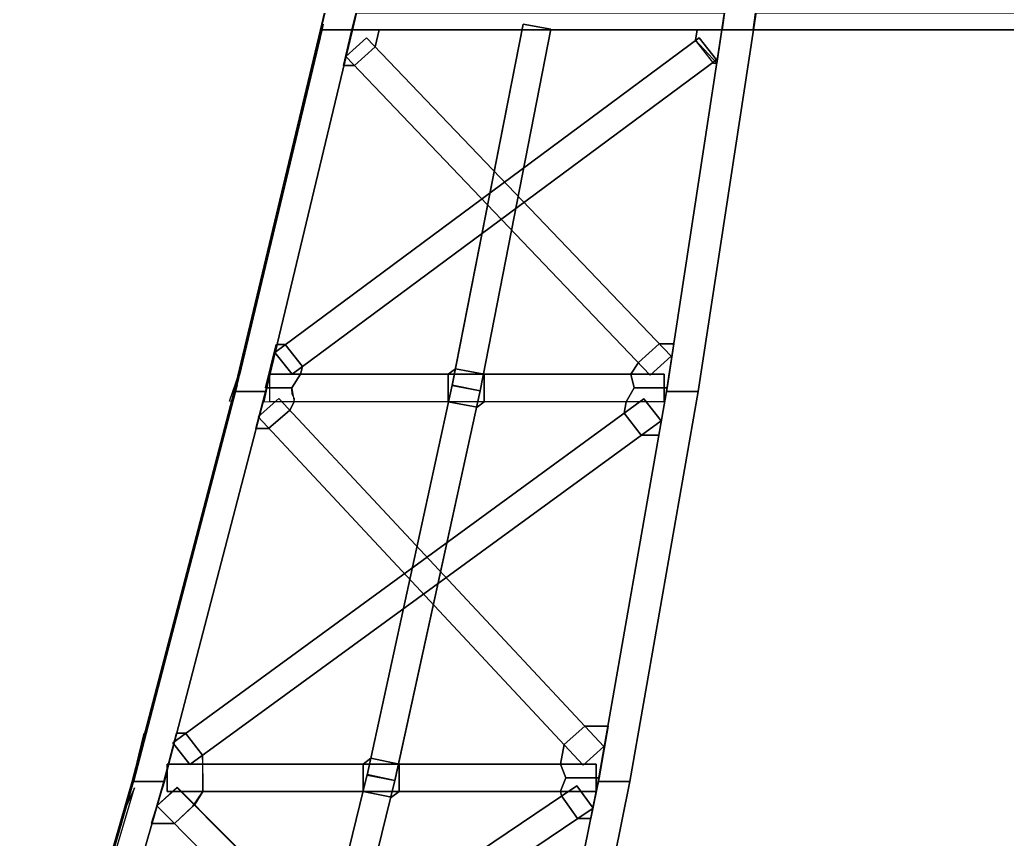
# Model space of a CAD drawing. Extents: x -24 to 24, y 14 to 139.
# Drawn here: x -11.06 to -0.09, y 43.81 to 52.91 of the extents above; entities that cross this region are included whole.
import ezdxf

# ---------------------------------------------------------------- set-up
doc = ezdxf.new("R2010")
doc.units = 0

msp = doc.modelspace()

# ---------------------------------------------------------------- linework, layer by layer
at = {"layer": 'sssss', "color": 253}
for points in [[(-7.716, 52.795, -7.371), (-7.716, 52.795, -7.068), (-7.761, 52.609, -7.112), (-7.811, 52.4, -7.343), (-7.811, 52.4, -7.465)], [(-7.811, 52.4, 7.343), (-7.761, 52.609, 7.112), (-7.716, 52.795, 7.068), (-7.716, 52.795, 7.372), (-7.811, 52.4, 7.466)], [(-7.805, 52.424, -3.351), (-7.743, 52.681, -3.553), (-7.716, 52.795, -3.536), (-7.716, 52.796, -3.262), (-7.805, 52.424, -3.319)], [(-7.343, 52.4, -7.811), (-7.112, 52.609, -7.761), (-7.068, 52.795, -7.716), (-7.372, 52.795, -7.716), (-7.466, 52.4, -7.811)], [(-7.371, 52.795, 7.716), (-7.068, 52.795, 7.716), (-7.112, 52.609, 7.761), (-7.343, 52.4, 7.811), (-7.465, 52.4, 7.811)], [(-3.351, 52.424, 7.805), (-3.553, 52.681, 7.743), (-3.536, 52.795, 7.716), (-3.262, 52.796, 7.716), (-3.319, 52.424, 7.805)], [(-8.631, 48.972, -4.271), (-8.6, 49.101, -4.187), (-8.55, 49.31, -3.956), (-8.55, 49.31, -3.796), (-8.667, 48.819, -3.87), (-8.667, 48.819, -4.237)], [(-8.667, 48.819, 3.869), (-8.55, 49.31, 3.794), (-8.55, 49.31, 3.956), (-8.6, 49.102, 4.187), (-8.631, 48.972, 4.271), (-8.667, 48.819, 4.237)], [(-8.552, 49.302, -8.215), (-8.552, 49.302, -8.112), (-8.61, 49.058, -7.921), (-8.631, 48.972, -7.942), (-8.667, 48.819, -8.038), (-8.667, 48.819, -8.331)], [(-8.667, 48.819, 8.038), (-8.631, 48.972, 7.942), (-8.61, 49.058, 7.921), (-8.552, 49.302, 8.112), (-8.552, 49.302, 8.203), (-8.667, 48.819, 8.319)], [(-8.215, 49.302, 8.552), (-8.112, 49.302, 8.552), (-7.921, 49.058, 8.61), (-7.942, 48.972, 8.631), (-8.038, 48.819, 8.667), (-8.331, 48.819, 8.667)], [(-8.038, 48.819, -8.667), (-7.942, 48.972, -8.631), (-7.921, 49.058, -8.61), (-8.112, 49.302, -8.552), (-8.203, 49.302, -8.552), (-8.319, 48.819, -8.667)], [(-3.869, 48.819, -8.667), (-3.794, 49.31, -8.55), (-3.956, 49.31, -8.55), (-4.187, 49.101, -8.6), (-4.271, 48.972, -8.631), (-4.237, 48.819, -8.667)], [(-4.271, 48.972, 8.631), (-4.187, 49.102, 8.6), (-3.956, 49.31, 8.55), (-3.796, 49.31, 8.55), (-3.87, 48.819, 8.667), (-4.237, 48.819, 8.667)], [(-8.629, 48.971, -6.301), (-8.615, 49.03, -6.221), (-8.629, 48.971, -5.903), (-8.703, 48.665, -5.903), (-8.717, 48.606, -5.981), (-8.703, 48.665, -6.301)], [(-8.717, 48.606, 5.981), (-8.703, 48.665, 5.903), (-8.629, 48.971, 5.903), (-8.615, 49.03, 6.221), (-8.629, 48.971, 6.301), (-8.703, 48.665, 6.301)], [(-5.981, 48.606, -8.717), (-5.903, 48.665, -8.703), (-5.903, 48.971, -8.629), (-6.221, 49.03, -8.615), (-6.301, 48.971, -8.629), (-6.301, 48.665, -8.703)], [(-6.301, 48.971, 8.629), (-6.221, 49.03, 8.615), (-5.903, 48.971, 8.629), (-5.903, 48.665, 8.703), (-5.981, 48.606, 8.717), (-6.301, 48.665, 8.703)], [(-8.667, 48.819, -3.869), (-8.804, 48.294, -3.96), (-8.804, 48.294, -4.157), (-8.74, 48.538, -4.347), (-8.707, 48.666, -4.325), (-8.667, 48.819, -4.237)], [(-8.707, 48.666, 4.325), (-8.74, 48.538, 4.347), (-8.804, 48.294, 4.157), (-8.804, 48.294, 3.957), (-8.667, 48.819, 3.865), (-8.667, 48.819, 4.237)], [(-8.667, 48.819, -8.038), (-8.669, 48.812, -8.04), (-8.708, 48.666, -8.015), (-8.733, 48.574, -8.063), (-8.787, 48.37, -8.297), (-8.787, 48.37, -8.438), (-8.667, 48.819, -8.321)], [(-8.787, 48.37, 8.436), (-8.787, 48.37, 8.297), (-8.733, 48.574, 8.063), (-8.708, 48.666, 8.015), (-8.7, 48.697, 8.008), (-8.685, 48.751, 8.035), (-8.669, 48.812, 8.04), (-8.667, 48.819, 8.038), (-8.667, 48.819, 8.318)], [(-8.038, 48.819, 8.667), (-8.04, 48.812, 8.669), (-8.015, 48.666, 8.708), (-8.063, 48.574, 8.733), (-8.297, 48.37, 8.787), (-8.438, 48.37, 8.787), (-8.321, 48.819, 8.667)], [(-8.436, 48.37, -8.787), (-8.297, 48.37, -8.787), (-8.063, 48.574, -8.733), (-8.015, 48.666, -8.708), (-8.008, 48.697, -8.7), (-8.035, 48.751, -8.685), (-8.04, 48.812, -8.669), (-8.038, 48.819, -8.667), (-8.318, 48.819, -8.667)], [(-4.325, 48.666, -8.707), (-4.347, 48.538, -8.74), (-4.157, 48.294, -8.804), (-3.957, 48.294, -8.804), (-3.865, 48.819, -8.667), (-4.237, 48.819, -8.667)], [(-3.869, 48.819, 8.667), (-3.96, 48.294, 8.804), (-4.157, 48.294, 8.804), (-4.347, 48.538, 8.74), (-4.325, 48.666, 8.707), (-4.237, 48.819, 8.667)], [(-9.758, 44.643, -5.053), (-9.701, 44.86, -5.015), (-9.648, 45.064, -4.782), (-9.648, 45.064, -4.526), (-9.798, 44.491, -4.626), (-9.798, 44.491, -4.994)], [(-9.798, 44.491, 4.624), (-9.648, 45.064, 4.523), (-9.648, 45.064, 4.782), (-9.701, 44.86, 5.015), (-9.758, 44.643, 5.053), (-9.798, 44.491, 4.994)], [(-4.624, 44.491, -9.798), (-4.523, 45.064, -9.648), (-4.782, 45.064, -9.648), (-5.015, 44.86, -9.701), (-5.053, 44.643, -9.758), (-4.994, 44.491, -9.798)], [(-5.053, 44.643, 9.758), (-5.015, 44.86, 9.701), (-4.782, 45.064, 9.648), (-4.526, 45.064, 9.648), (-4.626, 44.491, 9.798), (-4.994, 44.491, 9.798)], [(-9.681, 44.987, 9.323), (-9.81, 44.449, 9.455), (-9.943, 43.984, 9.604), (-9.943, 43.984, 9.343), (-9.888, 44.174, 9.14), (-9.841, 44.338, 9.029), (-9.763, 44.643, 9.029), (-9.74, 44.74, 9.033), (-9.681, 44.987, 9.221)], [(-9.74, 44.74, -9.033), (-9.841, 44.338, -9.029), (-9.882, 44.195, -9.118), (-9.943, 43.984, -9.343), (-9.943, 43.984, -9.593), (-9.81, 44.449, -9.462), (-9.681, 44.986, -9.321), (-9.681, 44.986, -9.221)], [(-9.323, 44.986, -9.681), (-9.455, 44.449, -9.81), (-9.604, 43.984, -9.943), (-9.343, 43.984, -9.943), (-9.14, 44.174, -9.888), (-9.029, 44.338, -9.841), (-9.029, 44.643, -9.763), (-9.033, 44.74, -9.74), (-9.221, 44.986, -9.681)], [(-9.033, 44.74, 9.74), (-9.029, 44.338, 9.841), (-9.118, 44.195, 9.882), (-9.343, 43.984, 9.943), (-9.593, 43.984, 9.943), (-9.462, 44.449, 9.81), (-9.321, 44.987, 9.681), (-9.221, 44.987, 9.681)], [(-9.757, 44.643, -7.246), (-9.74, 44.708, -7.162), (-9.757, 44.643, -6.848), (-9.837, 44.339, -6.848), (-9.854, 44.274, -6.932), (-9.837, 44.339, -7.246)], [(-9.854, 44.274, 6.932), (-9.837, 44.339, 6.848), (-9.757, 44.643, 6.848), (-9.74, 44.708, 7.162), (-9.757, 44.643, 7.246), (-9.837, 44.339, 7.246)], [(-6.932, 44.274, -9.854), (-6.848, 44.339, -9.837), (-6.848, 44.643, -9.757), (-7.162, 44.708, -9.74), (-7.246, 44.643, -9.757), (-7.246, 44.339, -9.837)], [(-7.246, 44.643, 9.757), (-7.162, 44.708, 9.74), (-6.848, 44.643, 9.757), (-6.848, 44.339, 9.837), (-6.932, 44.274, 9.854), (-7.246, 44.339, 9.837)], [(-9.798, 44.491, -4.624), (-9.928, 44.039, -4.717), (-9.928, 44.039, -4.865), (-9.856, 44.289, -5.043), (-9.841, 44.34, -5.053), (-9.798, 44.491, -4.994)], [(-9.841, 44.34, 5.053), (-9.856, 44.289, 5.043), (-9.928, 44.039, 4.865), (-9.928, 44.039, 4.716), (-9.798, 44.491, 4.623), (-9.798, 44.491, 4.994)], [(-5.053, 44.34, -9.841), (-5.043, 44.289, -9.856), (-4.865, 44.039, -9.928), (-4.716, 44.039, -9.928), (-4.623, 44.491, -9.798), (-4.994, 44.491, -9.798)], [(-4.624, 44.491, 9.798), (-4.717, 44.039, 9.928), (-4.865, 44.039, 9.928), (-5.043, 44.289, 9.856), (-5.053, 44.34, 9.841), (-4.994, 44.491, 9.798)]]:
    msp.add_polyline3d(points, close=True, dxfattribs=at)
for points in [[(-6.796, 56.732, -2.326), (-7.72, 52.795, -2.91), (-7.72, 52.795, -3.263), (-6.796, 56.732, -2.679)], [(-6.443, 56.732, -2.326), (-7.367, 52.795, -2.91), (-7.72, 52.795, -2.91), (-6.796, 56.732, -2.326)], [(-6.796, 56.732, -2.679), (-7.72, 52.795, -3.263), (-7.367, 52.795, -3.263), (-6.443, 56.732, -2.679)], [(-7.367, 52.795, -7.367), (-7.72, 52.795, -7.367), (-6.796, 56.732, -6.443), (-6.443, 56.732, -6.443)], [(-7.72, 52.795, -7.72), (-7.367, 52.795, -7.72), (-6.443, 56.732, -6.796), (-6.796, 56.732, -6.796)], [(-7.72, 52.795, -7.367), (-7.72, 52.795, -7.72), (-6.796, 56.732, -6.796), (-6.796, 56.732, -6.443)], [(-7.72, 52.795, 3.263), (-7.72, 52.795, 2.91), (-6.796, 56.732, 2.326), (-6.796, 56.732, 2.679)], [(-7.72, 52.795, 2.91), (-7.367, 52.795, 2.91), (-6.443, 56.732, 2.326), (-6.796, 56.732, 2.326)], [(-7.367, 52.795, 3.263), (-7.72, 52.795, 3.263), (-6.796, 56.732, 2.679), (-6.443, 56.732, 2.679)], [(-7.72, 52.795, 7.367), (-7.367, 52.795, 7.367), (-6.443, 56.732, 6.443), (-6.796, 56.732, 6.443)], [(-7.72, 52.795, 7.72), (-7.72, 52.795, 7.367), (-6.796, 56.732, 6.443), (-6.796, 56.732, 6.796)], [(-7.367, 52.795, 7.72), (-7.72, 52.795, 7.72), (-6.796, 56.732, 6.796), (-6.443, 56.732, 6.796)], [(-6.443, 56.732, -2.679), (-7.367, 52.795, -3.263), (-7.367, 52.795, -2.91), (-6.443, 56.732, -2.326)], [(-7.367, 52.795, -7.72), (-7.367, 52.795, -7.367), (-6.443, 56.732, -6.443), (-6.443, 56.732, -6.796)], [(-7.367, 52.795, 2.91), (-7.367, 52.795, 3.263), (-6.443, 56.732, 2.679), (-6.443, 56.732, 2.326)], [(-7.367, 52.795, 7.367), (-7.367, 52.795, 7.72), (-6.443, 56.732, 6.796), (-6.443, 56.732, 6.443)], [(-3.263, 52.795, -7.72), (-2.91, 52.795, -7.72), (-2.326, 56.732, -6.796), (-2.679, 56.732, -6.796)], [(-3.263, 52.795, -7.367), (-3.263, 52.795, -7.72), (-2.679, 56.732, -6.796), (-2.679, 56.732, -6.443)], [(-2.91, 52.795, -7.367), (-3.263, 52.795, -7.367), (-2.679, 56.732, -6.443), (-2.326, 56.732, -6.443)], [(-2.326, 56.732, 6.796), (-2.91, 52.795, 7.72), (-3.263, 52.795, 7.72), (-2.679, 56.732, 6.796)], [(-2.679, 56.732, 6.796), (-3.263, 52.795, 7.72), (-3.263, 52.795, 7.367), (-2.679, 56.732, 6.443)], [(-2.679, 56.732, 6.443), (-3.263, 52.795, 7.367), (-2.91, 52.795, 7.367), (-2.326, 56.732, 6.443)], [(-2.91, 52.795, -7.72), (-2.91, 52.795, -7.367), (-2.326, 56.732, -6.443), (-2.326, 56.732, -6.796)], [(-2.326, 56.732, 6.443), (-2.91, 52.795, 7.367), (-2.91, 52.795, 7.72), (-2.326, 56.732, 6.796)], [(-7.671, 52.987, -3.231), (-7.716, 52.795, -3.259), (-7.716, 52.795, -7.371), (-7.671, 52.987, -7.326)], [(-7.716, 52.795, 7.371), (-7.716, 52.795, 3.259), (-7.671, 52.987, 3.231), (-7.671, 52.987, 7.326)], [(-7.716, 52.795, 2.914), (-7.716, 52.795, -2.914), (-7.671, 52.987, -2.886), (-7.671, 52.987, 2.886)], [(-7.371, 52.795, -7.716), (-3.259, 52.795, -7.716), (-3.231, 52.987, -7.671), (-7.326, 52.987, -7.671)], [(-3.231, 52.987, 7.671), (-3.259, 52.795, 7.716), (-7.371, 52.795, 7.716), (-7.326, 52.987, 7.671)], [(-2.914, 52.795, -7.716), (2.914, 52.795, -7.716), (2.886, 52.987, -7.671), (-2.886, 52.987, -7.671)], [(2.914, 52.795, 7.716), (-2.914, 52.795, 7.716), (-2.886, 52.987, 7.671), (2.886, 52.987, 7.671)], [(-7.72, 52.795, -2.91), (-8.681, 48.78, -3.524), (-8.681, 48.78, -3.877), (-7.72, 52.795, -3.263)], [(-7.72, 52.795, -3.263), (-8.681, 48.78, -3.877), (-8.327, 48.78, -3.877), (-7.367, 52.795, -3.263)], [(-7.367, 52.795, -2.91), (-8.327, 48.78, -3.524), (-8.681, 48.78, -3.524), (-7.72, 52.795, -2.91)], [(-8.327, 48.78, -8.327), (-8.681, 48.78, -8.327), (-7.72, 52.795, -7.367), (-7.367, 52.795, -7.367)], [(-8.681, 48.78, -8.681), (-8.327, 48.78, -8.681), (-7.367, 52.795, -7.72), (-7.72, 52.795, -7.72)], [(-8.681, 48.78, -8.327), (-8.681, 48.78, -8.681), (-7.72, 52.795, -7.72), (-7.72, 52.795, -7.367)], [(-8.681, 48.78, 3.877), (-8.681, 48.78, 3.524), (-7.72, 52.795, 2.91), (-7.72, 52.795, 3.263)], [(-8.681, 48.78, 3.524), (-8.327, 48.78, 3.524), (-7.367, 52.795, 2.91), (-7.72, 52.795, 2.91)], [(-8.327, 48.78, 3.877), (-8.681, 48.78, 3.877), (-7.72, 52.795, 3.263), (-7.367, 52.795, 3.263)], [(-8.681, 48.78, 8.327), (-8.327, 48.78, 8.327), (-7.367, 52.795, 7.367), (-7.72, 52.795, 7.367)], [(-8.681, 48.78, 8.681), (-8.681, 48.78, 8.327), (-7.72, 52.795, 7.367), (-7.72, 52.795, 7.72)], [(-8.327, 48.78, 8.681), (-8.681, 48.78, 8.681), (-7.72, 52.795, 7.72), (-7.367, 52.795, 7.72)], [(-7.703, 52.803, -5.16), (-8.665, 48.788, -5.948), (-8.648, 48.851, -6.256), (-7.69, 52.861, -5.47)], [(-7.703, 52.803, 5.16), (-7.69, 52.861, 5.47), (-8.65, 48.845, 6.257), (-8.665, 48.788, 5.948)], [(-7.367, 52.795, -3.263), (-8.327, 48.78, -3.877), (-8.327, 48.78, -3.524), (-7.367, 52.795, -2.91)], [(-8.327, 48.78, -8.681), (-8.327, 48.78, -8.327), (-7.367, 52.795, -7.367), (-7.367, 52.795, -7.72)], [(-8.327, 48.78, 3.524), (-8.327, 48.78, 3.877), (-7.367, 52.795, 3.263), (-7.367, 52.795, 2.91)], [(-8.327, 48.78, 8.327), (-8.327, 48.78, 8.681), (-7.367, 52.795, 7.72), (-7.367, 52.795, 7.367)], [(-7.716, 52.796, 3.258), (-7.716, 52.795, 3.536), (-7.743, 52.681, 3.553), (-7.805, 52.424, 3.315)], [(-5.16, 52.803, -7.703), (-5.47, 52.861, -7.69), (-6.257, 48.845, -8.65), (-5.948, 48.788, -8.665)], [(-5.16, 52.803, 7.703), (-5.948, 48.788, 8.665), (-6.256, 48.851, 8.648), (-5.47, 52.861, 7.69)], [(-3.877, 48.78, -8.681), (-3.524, 48.78, -8.681), (-2.91, 52.795, -7.72), (-3.263, 52.795, -7.72)], [(-3.877, 48.78, -8.327), (-3.877, 48.78, -8.681), (-3.263, 52.795, -7.72), (-3.263, 52.795, -7.367)], [(-3.524, 48.78, -8.327), (-3.877, 48.78, -8.327), (-3.263, 52.795, -7.367), (-2.91, 52.795, -7.367)], [(-2.91, 52.795, 7.72), (-3.524, 48.78, 8.681), (-3.877, 48.78, 8.681), (-3.263, 52.795, 7.72)], [(-3.263, 52.795, 7.72), (-3.877, 48.78, 8.681), (-3.877, 48.78, 8.327), (-3.263, 52.795, 7.367)], [(-3.263, 52.795, 7.367), (-3.877, 48.78, 8.327), (-3.524, 48.78, 8.327), (-2.91, 52.795, 7.367)], [(-3.258, 52.796, -7.716), (-3.536, 52.795, -7.716), (-3.553, 52.681, -7.743), (-3.315, 52.424, -7.805)], [(-3.524, 48.78, -8.681), (-3.524, 48.78, -8.327), (-2.91, 52.795, -7.367), (-2.91, 52.795, -7.72)], [(-2.91, 52.795, 7.367), (-3.524, 48.78, 8.327), (-3.524, 48.78, 8.681), (-2.91, 52.795, 7.72)], [(-7.776, 52.5, -7.441), (-7.726, 52.709, -7.21), (-8.572, 49.171, -3.825), (-8.622, 48.962, -4.056)], [(-7.726, 52.709, 7.21), (-7.776, 52.5, 7.441), (-8.622, 48.962, 4.056), (-8.572, 49.171, 3.825)], [(-8.562, 49.214, -8.227), (-7.726, 52.709, -3.512), (-7.784, 52.465, -3.321), (-8.62, 48.971, -8.036)], [(-7.726, 52.709, 3.512), (-8.562, 49.214, 8.227), (-8.62, 48.971, 8.036), (-7.784, 52.465, 3.321)], [(-3.512, 52.709, -7.726), (-8.227, 49.214, -8.562), (-8.036, 48.971, -8.62), (-3.321, 52.465, -7.784)], [(-8.227, 49.214, 8.562), (-3.512, 52.709, 7.726), (-3.321, 52.465, 7.784), (-8.036, 48.971, 8.62)], [(-7.21, 52.709, -7.726), (-7.441, 52.5, -7.776), (-4.056, 48.962, -8.622), (-3.825, 49.171, -8.572)], [(-7.441, 52.5, 7.776), (-7.21, 52.709, 7.726), (-3.825, 49.171, 8.572), (-4.056, 48.962, 8.622)], [(-8.629, 48.971, 8.285), (-8.703, 48.665, 8.349), (-8.733, 48.672, 3.903), (-8.629, 48.971, 3.903)], [(-8.629, 48.971, -3.903), (-8.703, 48.665, -3.903), (-8.703, 48.665, -8.285), (-8.629, 48.971, -8.285)], [(-8.285, 48.971, -8.629), (-8.349, 48.665, -8.703), (-3.903, 48.672, -8.733), (-3.903, 48.971, -8.629)], [(-3.903, 48.971, 8.629), (-3.903, 48.665, 8.703), (-8.285, 48.665, 8.703), (-8.285, 48.971, 8.629)], [(-8.648, 48.851, 6.256), (-9.78, 44.52, 7.201), (-9.797, 44.458, 6.894), (-8.665, 48.788, 5.948)], [(-8.665, 48.788, -5.948), (-9.796, 44.457, -6.893), (-9.78, 44.52, -7.201), (-8.648, 48.851, -6.256)], [(-6.256, 48.851, -8.648), (-7.201, 44.52, -9.78), (-6.894, 44.458, -9.797), (-5.948, 48.788, -8.665)], [(-5.948, 48.788, 8.665), (-6.893, 44.457, 9.796), (-7.201, 44.52, 9.78), (-6.256, 48.851, 8.648)], [(-8.681, 48.78, -3.524), (-9.812, 44.449, -4.282), (-9.812, 44.449, -4.635), (-8.681, 48.78, -3.877)], [(-8.681, 48.78, -3.877), (-9.812, 44.449, -4.635), (-9.459, 44.449, -4.635), (-8.327, 48.78, -3.877)], [(-8.327, 48.78, -3.524), (-9.459, 44.449, -4.282), (-9.812, 44.449, -4.282), (-8.681, 48.78, -3.524)], [(-9.459, 44.449, -9.459), (-9.812, 44.449, -9.459), (-8.681, 48.78, -8.327), (-8.327, 48.78, -8.327)], [(-9.812, 44.449, -9.812), (-9.459, 44.449, -9.812), (-8.327, 48.78, -8.681), (-8.681, 48.78, -8.681)], [(-9.812, 44.449, -9.459), (-9.812, 44.449, -9.812), (-8.681, 48.78, -8.681), (-8.681, 48.78, -8.327)], [(-9.812, 44.449, 4.635), (-9.812, 44.449, 4.282), (-8.681, 48.78, 3.524), (-8.681, 48.78, 3.877)], [(-9.812, 44.449, 4.282), (-9.459, 44.449, 4.282), (-8.327, 48.78, 3.524), (-8.681, 48.78, 3.524)], [(-9.459, 44.449, 4.635), (-9.812, 44.449, 4.635), (-8.681, 48.78, 3.877), (-8.327, 48.78, 3.877)], [(-9.812, 44.449, 9.459), (-9.459, 44.449, 9.459), (-8.327, 48.78, 8.327), (-8.681, 48.78, 8.327)], [(-9.812, 44.449, 9.812), (-9.812, 44.449, 9.459), (-8.681, 48.78, 8.327), (-8.681, 48.78, 8.681)], [(-9.459, 44.449, 9.812), (-9.812, 44.449, 9.812), (-8.681, 48.78, 8.681), (-8.327, 48.78, 8.681)], [(-8.327, 48.78, -3.877), (-9.459, 44.449, -4.635), (-9.459, 44.449, -4.282), (-8.327, 48.78, -3.524)], [(-9.459, 44.449, -9.812), (-9.459, 44.449, -9.459), (-8.327, 48.78, -8.327), (-8.327, 48.78, -8.681)], [(-9.459, 44.449, 4.282), (-9.459, 44.449, 4.635), (-8.327, 48.78, 3.877), (-8.327, 48.78, 3.524)], [(-9.459, 44.449, 9.459), (-9.459, 44.449, 9.812), (-8.327, 48.78, 8.681), (-8.327, 48.78, 8.327)], [(-4.635, 44.449, -9.812), (-4.282, 44.449, -9.812), (-3.524, 48.78, -8.681), (-3.877, 48.78, -8.681)], [(-4.635, 44.449, -9.459), (-4.635, 44.449, -9.812), (-3.877, 48.78, -8.681), (-3.877, 48.78, -8.327)], [(-4.282, 44.449, -9.459), (-4.635, 44.449, -9.459), (-3.877, 48.78, -8.327), (-3.524, 48.78, -8.327)], [(-3.524, 48.78, 8.681), (-4.282, 44.449, 9.812), (-4.635, 44.449, 9.812), (-3.877, 48.78, 8.681)], [(-3.877, 48.78, 8.681), (-4.635, 44.449, 9.812), (-4.635, 44.449, 9.459), (-3.877, 48.78, 8.327)], [(-3.877, 48.78, 8.327), (-4.635, 44.449, 9.459), (-4.282, 44.449, 9.459), (-3.524, 48.78, 8.327)], [(-4.282, 44.449, -9.812), (-4.282, 44.449, -9.459), (-3.524, 48.78, -8.327), (-3.524, 48.78, -8.681)], [(-3.524, 48.78, 8.327), (-4.282, 44.449, 9.459), (-4.282, 44.449, 9.812), (-3.524, 48.78, 8.681)], [(-8.687, 48.702, -8.182), (-9.697, 44.836, -4.571), (-9.751, 44.631, -4.804), (-8.74, 48.497, -8.415)], [(-8.687, 48.702, 8.182), (-8.74, 48.497, 8.415), (-9.751, 44.631, 4.804), (-9.697, 44.836, 4.571)], [(-8.688, 48.699, -4.127), (-8.751, 48.456, -3.937), (-9.749, 44.637, -9.171), (-9.686, 44.88, -9.361)], [(-8.688, 48.699, 4.127), (-9.686, 44.88, 9.361), (-9.749, 44.637, 9.171), (-8.751, 48.456, 3.937)], [(-4.127, 48.699, -8.688), (-9.361, 44.88, -9.686), (-9.171, 44.637, -9.749), (-3.937, 48.456, -8.751)], [(-4.127, 48.699, 8.688), (-3.937, 48.456, 8.751), (-9.171, 44.637, 9.749), (-9.361, 44.88, 9.686)], [(-8.182, 48.702, -8.687), (-8.415, 48.497, -8.74), (-4.804, 44.631, -9.751), (-4.571, 44.836, -9.697)], [(-8.182, 48.702, 8.687), (-4.571, 44.836, 9.697), (-4.804, 44.631, 9.751), (-8.415, 48.497, 8.74)], [(-9.757, 44.643, -4.658), (-9.837, 44.339, -4.658), (-9.837, 44.339, -9.423), (-9.757, 44.643, -9.423)], [(-9.837, 44.339, 9.423), (-9.837, 44.339, 4.658), (-9.757, 44.643, 4.658), (-9.757, 44.643, 9.423)], [(-9.423, 44.339, -9.837), (-4.658, 44.339, -9.837), (-4.658, 44.643, -9.757), (-9.423, 44.643, -9.757)], [(-4.658, 44.643, 9.757), (-4.658, 44.339, 9.837), (-9.423, 44.339, 9.837), (-9.423, 44.643, 9.757)], [(-9.812, 44.449, -4.282), (-11.062, 40.118, -5.158), (-11.062, 40.118, -5.511), (-9.812, 44.449, -4.635)], [(-9.459, 44.449, -4.282), (-10.709, 40.118, -5.158), (-11.062, 40.118, -5.158), (-9.812, 44.449, -4.282)], [(-9.812, 44.449, -4.635), (-11.062, 40.118, -5.511), (-10.709, 40.118, -5.511), (-9.459, 44.449, -4.635)], [(-10.709, 40.118, -10.709), (-11.062, 40.118, -10.709), (-9.812, 44.449, -9.459), (-9.459, 44.449, -9.459)], [(-11.062, 40.118, -11.062), (-10.709, 40.118, -11.062), (-9.459, 44.449, -9.812), (-9.812, 44.449, -9.812)], [(-11.062, 40.118, -10.709), (-11.062, 40.118, -11.062), (-9.812, 44.449, -9.812), (-9.812, 44.449, -9.459)], [(-11.062, 40.118, 5.511), (-11.062, 40.118, 5.158), (-9.812, 44.449, 4.282), (-9.812, 44.449, 4.635)], [(-11.062, 40.118, 5.158), (-10.709, 40.118, 5.158), (-9.459, 44.449, 4.282), (-9.812, 44.449, 4.282)], [(-10.709, 40.118, 5.511), (-11.062, 40.118, 5.511), (-9.812, 44.449, 4.635), (-9.459, 44.449, 4.635)], [(-11.062, 40.118, 10.709), (-10.709, 40.118, 10.709), (-9.459, 44.449, 9.459), (-9.812, 44.449, 9.459)], [(-11.062, 40.118, 11.062), (-11.062, 40.118, 10.709), (-9.812, 44.449, 9.459), (-9.812, 44.449, 9.812)], [(-10.709, 40.118, 11.062), (-11.062, 40.118, 11.062), (-9.812, 44.449, 9.812), (-9.459, 44.449, 9.812)], [(-9.797, 44.458, -6.894), (-11.047, 40.127, -7.957), (-11.027, 40.197, -8.263), (-9.777, 44.527, -7.201)], [(-9.777, 44.527, 7.201), (-11.027, 40.197, 8.263), (-11.047, 40.127, 7.957), (-9.797, 44.458, 6.894)], [(-9.459, 44.449, -4.635), (-10.709, 40.118, -5.511), (-10.709, 40.118, -5.158), (-9.459, 44.449, -4.282)], [(-10.709, 40.118, -11.062), (-10.709, 40.118, -10.709), (-9.459, 44.449, -9.459), (-9.459, 44.449, -9.812)], [(-10.709, 40.118, 5.158), (-10.709, 40.118, 5.511), (-9.459, 44.449, 4.635), (-9.459, 44.449, 4.282)], [(-10.709, 40.118, 10.709), (-10.709, 40.118, 11.062), (-9.459, 44.449, 9.812), (-9.459, 44.449, 9.459)], [(-7.201, 44.527, -9.777), (-8.263, 40.197, -11.027), (-7.957, 40.127, -11.047), (-6.894, 44.458, -9.797)], [(-6.894, 44.458, 9.797), (-7.957, 40.127, 11.047), (-8.263, 40.197, 11.027), (-7.201, 44.527, 9.777)], [(-5.511, 40.118, -11.062), (-5.158, 40.118, -11.062), (-4.282, 44.449, -9.812), (-4.635, 44.449, -9.812)], [(-5.511, 40.118, -10.709), (-5.511, 40.118, -11.062), (-4.635, 44.449, -9.812), (-4.635, 44.449, -9.459)], [(-5.158, 40.118, -10.709), (-5.511, 40.118, -10.709), (-4.635, 44.449, -9.459), (-4.282, 44.449, -9.459)], [(-4.282, 44.449, 9.812), (-5.158, 40.118, 11.062), (-5.511, 40.118, 11.062), (-4.635, 44.449, 9.812)], [(-4.635, 44.449, 9.459), (-5.511, 40.118, 10.709), (-5.158, 40.118, 10.709), (-4.282, 44.449, 9.459)], [(-4.635, 44.449, 9.812), (-5.511, 40.118, 11.062), (-5.511, 40.118, 10.709), (-4.635, 44.449, 9.459)], [(-5.158, 40.118, -11.062), (-5.158, 40.118, -10.709), (-4.282, 44.449, -9.459), (-4.282, 44.449, -9.812)], [(-4.282, 44.449, 9.459), (-5.158, 40.118, 10.709), (-5.158, 40.118, 11.062), (-4.282, 44.449, 9.812)], [(-9.814, 44.399, -4.872), (-9.886, 44.151, -4.691), (-10.998, 40.299, -10.408), (-10.926, 40.547, -10.589)], [(-10.926, 40.547, 10.589), (-10.998, 40.299, 10.408), (-9.886, 44.151, 4.691), (-9.814, 44.399, 4.872)], [(-9.878, 44.178, -9.541), (-9.818, 44.387, -9.313), (-10.933, 40.522, -5.475), (-10.993, 40.313, -5.703)], [(-9.878, 44.178, 9.541), (-10.993, 40.313, 5.703), (-10.933, 40.522, 5.475), (-9.787, 44.378, 9.313)], [(-10.589, 40.547, -10.926), (-10.408, 40.299, -10.998), (-4.691, 44.151, -9.886), (-4.872, 44.399, -9.814)], [(-4.872, 44.399, 9.814), (-4.691, 44.151, 9.886), (-10.408, 40.299, 10.998), (-10.589, 40.547, 10.926)], [(-9.541, 44.178, 9.878), (-9.313, 44.387, 9.818), (-5.475, 40.522, 10.933), (-5.703, 40.313, 10.993)], [(-9.541, 44.178, -9.878), (-5.703, 40.313, -10.993), (-5.475, 40.522, -10.933), (-9.313, 44.378, -9.787)]]:
    msp.add_3dface(points, dxfattribs=at)

doc.saveas('drawing.dxf')
